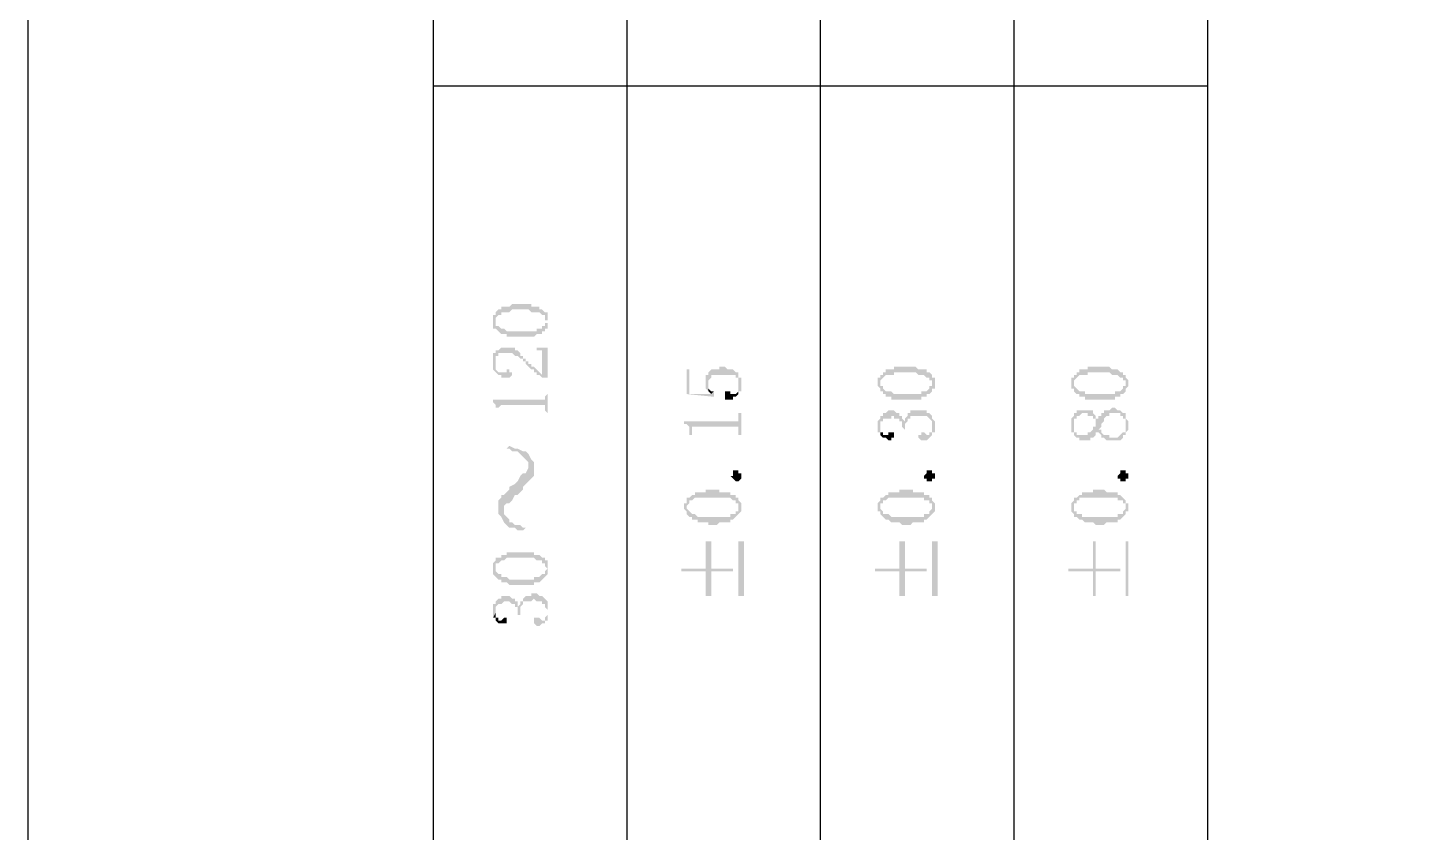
# Model space of a CAD drawing. Header units: millimetres. Extents: x 1186 to 2336, y 1181 to 1549.
# Drawn here: x 1453.55 to 1476.53, y 1331.65 to 1344.95 of the extents above; entities that cross this region are included whole.
import ezdxf

# ---------------------------------------------------------------- set-up
doc = ezdxf.new("R2010")
doc.units = ezdxf.units.MM

msp = doc.modelspace()

# ---------------------------------------------------------------- hatches: boundary and pattern name
at = {"transparency": 33554559}
for points in [[(1461.25225, 1340.11452), (1461.25225, 1340.02425), (1461.25225, 1339.97912), (1461.29738, 1339.97912), (1461.29738, 1340.11452), (1461.29738, 1340.15965), (1461.29738, 1340.15965), (1461.34252, 1340.20478), (1461.38765, 1340.20478), (1461.38765, 1340.24991), (1461.52304, 1340.24991), (1461.56818, 1340.29504), (1461.83897, 1340.29504), (1461.8841, 1340.24991), (1462.0195, 1340.24991), (1462.06463, 1340.20478), (1462.10976, 1340.20478), (1462.10976, 1340.15965), (1462.10976, 1340.11452), (1462.15489, 1340.11452), (1462.15489, 1340.24991), (1462.10976, 1340.24991), (1462.06463, 1340.29504), (1462.0195, 1340.29504), (1462.0195, 1340.34018), (1461.8841, 1340.34018), (1461.8841, 1340.38531), (1461.56818, 1340.38531), (1461.52304, 1340.34018), (1461.38765, 1340.34018), (1461.38765, 1340.29504), (1461.34252, 1340.29504), (1461.29738, 1340.24991), (1461.29738, 1340.20478), (1461.25225, 1340.20478), (1461.25225, 1340.15965)], [(1461.29738, 1339.97912), (1461.29738, 1339.97912), (1461.34252, 1339.93399), (1461.34252, 1339.93399), (1461.38765, 1339.88885), (1461.47791, 1339.88885), (1461.47791, 1339.84372), (1461.92923, 1339.84372), (1461.97437, 1339.88885), (1462.06463, 1339.88885), (1462.06463, 1339.93399), (1462.10976, 1339.93399), (1462.10976, 1339.97912), (1462.15489, 1339.97912), (1462.15489, 1340.02425), (1462.15489, 1340.06938), (1462.15489, 1340.11452), (1462.15489, 1340.15965), (1462.15489, 1340.20478), (1462.15489, 1340.24991), (1462.15489, 1340.06938), (1462.10976, 1340.06938), (1462.10976, 1340.02425), (1462.06463, 1340.02425), (1462.06463, 1339.97912), (1461.97437, 1339.97912), (1461.97437, 1339.93399), (1461.47791, 1339.93399), (1461.43278, 1339.97912), (1461.38765, 1339.97912), (1461.34252, 1340.02425), (1461.29738, 1340.02425), (1461.29738, 1340.06938), (1461.29738, 1340.11452)], [(1461.25225, 1339.43753), (1461.25225, 1339.3924), (1461.25225, 1339.30214), (1461.25225, 1339.30214), (1461.29738, 1339.3924), (1461.29738, 1339.48267), (1461.29738, 1339.5278), (1461.34252, 1339.5278), (1461.34252, 1339.57293), (1461.56818, 1339.57293), (1461.61331, 1339.5278), (1461.65844, 1339.5278), (1461.70357, 1339.48267), (1461.74871, 1339.48267), (1461.74871, 1339.43753), (1461.79384, 1339.43753), (1461.79384, 1339.3924), (1461.79384, 1339.3924), (1461.83897, 1339.34727), (1461.83897, 1339.34727), (1461.8841, 1339.30214), (1461.92923, 1339.30214), (1461.92923, 1339.257), (1461.97437, 1339.257), (1461.97437, 1339.21187), (1462.0195, 1339.21187), (1462.06463, 1339.16674), (1462.10976, 1339.16674), (1462.06463, 1339.21187), (1462.06463, 1339.21187), (1462.0195, 1339.257), (1462.0195, 1339.257), (1461.97437, 1339.30214), (1461.97437, 1339.30214), (1461.92923, 1339.34727), (1461.8841, 1339.34727), (1461.8841, 1339.3924), (1461.83897, 1339.3924), (1461.83897, 1339.43753), (1461.79384, 1339.43753), (1461.79384, 1339.48267), (1461.74871, 1339.48267), (1461.74871, 1339.5278), (1461.70357, 1339.5278), (1461.70357, 1339.57293), (1461.70357, 1339.57293), (1461.65844, 1339.61806), (1461.61331, 1339.61806), (1461.61331, 1339.66319), (1461.38765, 1339.66319), (1461.34252, 1339.61806), (1461.29738, 1339.61806), (1461.29738, 1339.57293), (1461.25225, 1339.57293), (1461.25225, 1339.5278)], [(1461.92923, 1339.66319), (1461.97437, 1339.66319), (1461.97437, 1339.61806), (1462.06463, 1339.61806), (1462.06463, 1339.57293), (1462.06463, 1339.21187), (1462.10976, 1339.16674), (1462.15489, 1339.16674), (1462.15489, 1339.66319)], [(1461.25225, 1339.30214), (1461.29738, 1339.257), (1461.29738, 1339.257), (1461.34252, 1339.21187), (1461.38765, 1339.21187), (1461.38765, 1339.16674), (1461.52304, 1339.16674), (1461.56818, 1339.21187), (1461.56818, 1339.257), (1461.52304, 1339.257), (1461.52304, 1339.30214), (1461.47791, 1339.30214), (1461.47791, 1339.257), (1461.34252, 1339.257), (1461.29738, 1339.30214), (1461.29738, 1339.3924), (1461.29738, 1339.3924)], [(1464.77256, 1339.12161), (1464.77256, 1339.03134), (1464.77256, 1338.98621), (1464.77256, 1338.98621), (1464.81769, 1338.94108), (1464.81769, 1339.07648), (1464.81769, 1339.12161), (1464.81769, 1339.12161), (1464.86283, 1339.16674), (1464.86283, 1339.21187), (1465.26901, 1339.21187), (1465.26901, 1339.16674), (1465.31415, 1339.16674), (1465.31415, 1339.12161), (1465.31415, 1339.07648), (1465.31415, 1338.94108), (1465.35928, 1338.94108), (1465.35928, 1338.98621), (1465.35928, 1339.07648), (1465.35928, 1339.12161), (1465.35928, 1339.16674), (1465.31415, 1339.16674), (1465.31415, 1339.21187), (1465.31415, 1339.257), (1465.26901, 1339.257), (1465.22388, 1339.30214), (1465.13362, 1339.30214), (1465.08849, 1339.34727), (1464.99822, 1339.34727), (1464.99822, 1339.30214), (1464.86283, 1339.30214), (1464.81769, 1339.257), (1464.81769, 1339.21187), (1464.77256, 1339.21187), (1464.77256, 1339.16674)], [(1467.61589, 1339.07648), (1467.61589, 1339.03134), (1467.61589, 1339.03134), (1467.66102, 1338.98621), (1467.66102, 1338.94108), (1467.66102, 1339.07648), (1467.66102, 1339.12161), (1467.66102, 1339.12161), (1467.70615, 1339.16674), (1467.70615, 1339.16674), (1467.75128, 1339.21187), (1467.88668, 1339.21187), (1467.88668, 1339.257), (1468.24774, 1339.257), (1468.29287, 1339.21187), (1468.38313, 1339.21187), (1468.42827, 1339.16674), (1468.4734, 1339.16674), (1468.4734, 1339.12161), (1468.51853, 1339.12161), (1468.51853, 1339.07648), (1468.51853, 1339.21187), (1468.51853, 1339.21187), (1468.4734, 1339.257), (1468.42827, 1339.257), (1468.42827, 1339.30214), (1468.29287, 1339.30214), (1468.24774, 1339.34727), (1467.88668, 1339.34727), (1467.88668, 1339.30214), (1467.75128, 1339.30214), (1467.75128, 1339.257), (1467.70615, 1339.257), (1467.70615, 1339.21187), (1467.66102, 1339.21187), (1467.66102, 1339.16674), (1467.61589, 1339.16674)], [(1470.82027, 1339.07648), (1470.82027, 1339.03134), (1470.82027, 1338.98621), (1470.8654, 1338.98621), (1470.8654, 1338.94108), (1470.8654, 1339.07648), (1470.8654, 1339.12161), (1470.8654, 1339.12161), (1470.91054, 1339.16674), (1470.91054, 1339.16674), (1470.95567, 1339.21187), (1471.09106, 1339.21187), (1471.09106, 1339.257), (1471.45212, 1339.257), (1471.49725, 1339.21187), (1471.58752, 1339.21187), (1471.63265, 1339.16674), (1471.67778, 1339.16674), (1471.67778, 1339.12161), (1471.72292, 1339.12161), (1471.72292, 1339.07648), (1471.72292, 1339.21187), (1471.67778, 1339.21187), (1471.67778, 1339.257), (1471.63265, 1339.257), (1471.58752, 1339.30214), (1471.49725, 1339.30214), (1471.45212, 1339.34727), (1471.09106, 1339.34727), (1471.09106, 1339.30214), (1470.95567, 1339.30214), (1470.95567, 1339.257), (1470.91054, 1339.257), (1470.91054, 1339.21187), (1470.8654, 1339.21187), (1470.8654, 1339.16674), (1470.82027, 1339.16674)], [(1464.45664, 1339.30214), (1464.45664, 1338.89595), (1464.90796, 1338.85081), (1464.90796, 1338.89595), (1464.90796, 1338.94108), (1464.86283, 1338.89595), (1464.50177, 1338.89595), (1464.50177, 1339.30214)], [(1467.66102, 1338.94108), (1467.70615, 1338.94108), (1467.70615, 1338.89595), (1467.75128, 1338.89595), (1467.75128, 1338.85081), (1467.84155, 1338.85081), (1467.84155, 1338.80568), (1468.338, 1338.80568), (1468.338, 1338.85081), (1468.42827, 1338.85081), (1468.42827, 1338.89595), (1468.4734, 1338.89595), (1468.51853, 1338.94108), (1468.51853, 1338.98621), (1468.56366, 1338.98621), (1468.56366, 1339.03134), (1468.56366, 1339.07648), (1468.56366, 1339.12161), (1468.56366, 1339.16674), (1468.51853, 1339.16674), (1468.51853, 1339.21187), (1468.51853, 1339.07648), (1468.51853, 1339.03134), (1468.4734, 1339.03134), (1468.4734, 1338.98621), (1468.4734, 1338.98621), (1468.42827, 1338.94108), (1468.338, 1338.94108), (1468.338, 1338.89595), (1467.88668, 1338.89595), (1467.84155, 1338.94108), (1467.75128, 1338.94108), (1467.70615, 1338.98621), (1467.70615, 1339.03134), (1467.66102, 1339.03134), (1467.66102, 1339.07648)], [(1470.8654, 1338.94108), (1470.8654, 1338.94108), (1470.91054, 1338.89595), (1470.95567, 1338.89595), (1470.95567, 1338.85081), (1471.04593, 1338.85081), (1471.04593, 1338.80568), (1471.54239, 1338.80568), (1471.54239, 1338.85081), (1471.63265, 1338.85081), (1471.63265, 1338.89595), (1471.67778, 1338.89595), (1471.72292, 1338.94108), (1471.72292, 1338.98621), (1471.72292, 1338.98621), (1471.76805, 1339.03134), (1471.76805, 1339.07648), (1471.76805, 1339.12161), (1471.76805, 1339.12161), (1471.72292, 1339.16674), (1471.72292, 1339.21187), (1471.72292, 1339.07648), (1471.72292, 1339.03134), (1471.67778, 1339.03134), (1471.67778, 1338.98621), (1471.67778, 1338.98621), (1471.63265, 1338.94108), (1471.54239, 1338.94108), (1471.54239, 1338.89595), (1471.04593, 1338.89595), (1471.04593, 1338.94108), (1470.95567, 1338.94108), (1470.91054, 1338.98621), (1470.91054, 1338.98621), (1470.8654, 1339.03134), (1470.8654, 1339.07648)], [(1461.25225, 1338.80568), (1461.25225, 1338.76055), (1461.25225, 1338.76055), (1461.29738, 1338.71542), (1461.29738, 1338.67029), (1461.34252, 1338.67029), (1461.34252, 1338.53489), (1461.34252, 1338.67029), (1461.34252, 1338.67029), (1461.38765, 1338.71542), (1462.10976, 1338.71542), (1462.10976, 1338.67029), (1462.10976, 1338.62515), (1462.15489, 1338.58002), (1462.15489, 1338.53489), (1462.15489, 1338.94108), (1462.15489, 1338.89595), (1462.10976, 1338.85081), (1462.10976, 1338.80568), (1462.06463, 1338.80568)], [(1464.81769, 1338.94108), (1464.81769, 1338.94108), (1464.86283, 1338.89595), (1464.86283, 1338.89595), (1464.90796, 1338.94108), (1464.86283, 1338.94108), (1464.81769, 1338.98621), (1464.81769, 1339.03134), (1464.81769, 1339.07648)], [(1465.08849, 1338.89595), (1465.08849, 1338.80568), (1465.22388, 1338.80568), (1465.22388, 1338.85081), (1465.26901, 1338.85081), (1465.31415, 1338.89595), (1465.31415, 1339.07648), (1465.31415, 1338.98621), (1465.31415, 1338.94108), (1465.31415, 1338.94108), (1465.26901, 1338.89595), (1465.17875, 1338.89595), (1465.17875, 1338.94108), (1465.08849, 1338.94108)], [(1470.82027, 1338.39949), (1470.82027, 1338.35436), (1470.82027, 1338.2641), (1470.8654, 1338.2641), (1470.8654, 1338.21896), (1470.8654, 1338.21896), (1470.91054, 1338.17383), (1470.95567, 1338.17383), (1470.95567, 1338.1287), (1471.1362, 1338.1287), (1471.1362, 1338.17383), (1471.18133, 1338.17383), (1471.22646, 1338.21896), (1471.22646, 1338.2641), (1471.27159, 1338.2641), (1471.27159, 1338.30923), (1471.27159, 1338.30923), (1471.31673, 1338.35436), (1471.31673, 1338.39949), (1471.31673, 1338.39949), (1471.36186, 1338.44463), (1471.36186, 1338.48976), (1471.36186, 1338.48976), (1471.40699, 1338.53489), (1471.45212, 1338.53489), (1471.45212, 1338.58002), (1471.63265, 1338.58002), (1471.63265, 1338.53489), (1471.67778, 1338.53489), (1471.67778, 1338.48976), (1471.72292, 1338.48976), (1471.72292, 1338.39949), (1471.72292, 1338.2641), (1471.72292, 1338.2641), (1471.76805, 1338.30923), (1471.76805, 1338.39949), (1471.76805, 1338.44463), (1471.76805, 1338.44463), (1471.72292, 1338.48976), (1471.72292, 1338.53489), (1471.72292, 1338.58002), (1471.67778, 1338.58002), (1471.63265, 1338.62515), (1471.58752, 1338.62515), (1471.54239, 1338.67029), (1471.49725, 1338.67029), (1471.45212, 1338.62515), (1471.36186, 1338.62515), (1471.36186, 1338.58002), (1471.31673, 1338.58002), (1471.31673, 1338.53489), (1471.27159, 1338.53489), (1471.27159, 1338.48976), (1471.22646, 1338.48976), (1471.22646, 1338.44463), (1471.22646, 1338.35436), (1471.18133, 1338.35436), (1471.18133, 1338.30923), (1471.18133, 1338.30923), (1471.1362, 1338.2641), (1471.09106, 1338.2641), (1471.09106, 1338.21896), (1470.91054, 1338.21896), (1470.91054, 1338.2641), (1470.8654, 1338.2641), (1470.8654, 1338.30923), (1470.8654, 1338.53489), (1470.82027, 1338.48976)], [(1464.4115, 1338.44463), (1464.4115, 1338.39949), (1464.45664, 1338.39949), (1464.50177, 1338.35436), (1464.50177, 1338.2641), (1464.50177, 1338.21896), (1464.5469, 1338.21896), (1464.5469, 1338.30923), (1464.5469, 1338.35436), (1465.31415, 1338.35436), (1465.31415, 1338.30923), (1465.31415, 1338.2641), (1465.31415, 1338.21896), (1465.35928, 1338.21896), (1465.35928, 1338.58002), (1465.31415, 1338.58002), (1465.31415, 1338.48976), (1465.31415, 1338.44463), (1465.22388, 1338.44463)], [(1467.61589, 1338.35436), (1467.61589, 1338.2641), (1467.66102, 1338.2641), (1467.66102, 1338.35436), (1467.66102, 1338.39949), (1467.66102, 1338.44463), (1467.70615, 1338.44463), (1467.70615, 1338.48976), (1467.84155, 1338.48976), (1467.84155, 1338.53489), (1467.88668, 1338.53489), (1467.88668, 1338.48976), (1467.97695, 1338.48976), (1467.97695, 1338.44463), (1468.02208, 1338.44463), (1468.02208, 1338.39949), (1468.02208, 1338.35436), (1468.02208, 1338.35436), (1468.06721, 1338.30923), (1468.06721, 1338.35436), (1468.06721, 1338.39949), (1468.11234, 1338.44463), (1468.11234, 1338.48976), (1468.15747, 1338.48976), (1468.15747, 1338.53489), (1468.42827, 1338.53489), (1468.4734, 1338.48976), (1468.4734, 1338.48976), (1468.51853, 1338.44463), (1468.51853, 1338.39949), (1468.51853, 1338.35436), (1468.51853, 1338.53489), (1468.51853, 1338.53489), (1468.4734, 1338.58002), (1468.42827, 1338.58002), (1468.42827, 1338.62515), (1468.15747, 1338.62515), (1468.15747, 1338.58002), (1468.11234, 1338.58002), (1468.11234, 1338.53489), (1468.11234, 1338.53489), (1468.06721, 1338.48976), (1468.06721, 1338.44463), (1468.06721, 1338.44463), (1468.02208, 1338.48976), (1468.02208, 1338.53489), (1467.97695, 1338.53489), (1467.97695, 1338.58002), (1467.93181, 1338.58002), (1467.88668, 1338.62515), (1467.79642, 1338.62515), (1467.75128, 1338.58002), (1467.70615, 1338.58002), (1467.70615, 1338.53489), (1467.66102, 1338.53489), (1467.66102, 1338.48976), (1467.66102, 1338.48976), (1467.61589, 1338.44463), (1467.61589, 1338.39949)], [(1468.29287, 1338.17383), (1468.29287, 1338.17383), (1468.338, 1338.1287), (1468.42827, 1338.1287), (1468.4734, 1338.17383), (1468.4734, 1338.17383), (1468.51853, 1338.21896), (1468.51853, 1338.2641), (1468.56366, 1338.2641), (1468.56366, 1338.35436), (1468.56366, 1338.39949), (1468.56366, 1338.44463), (1468.56366, 1338.44463), (1468.51853, 1338.48976), (1468.51853, 1338.35436), (1468.51853, 1338.30923), (1468.51853, 1338.2641), (1468.4734, 1338.2641), (1468.4734, 1338.21896), (1468.42827, 1338.21896), (1468.38313, 1338.2641), (1468.338, 1338.2641), (1468.338, 1338.21896), (1468.29287, 1338.21896)], [(1470.8654, 1338.53489), (1470.8654, 1338.39949), (1470.8654, 1338.44463), (1470.8654, 1338.48976), (1470.91054, 1338.48976), (1470.91054, 1338.53489), (1470.95567, 1338.53489), (1471.0008, 1338.58002), (1471.09106, 1338.58002), (1471.09106, 1338.53489), (1471.18133, 1338.53489), (1471.18133, 1338.48976), (1471.22646, 1338.48976), (1471.22646, 1338.44463), (1471.22646, 1338.53489), (1471.22646, 1338.53489), (1471.18133, 1338.58002), (1471.18133, 1338.62515), (1470.91054, 1338.62515), (1470.91054, 1338.58002), (1470.8654, 1338.58002)], [(1467.66102, 1338.2641), (1467.66102, 1338.21896), (1467.66102, 1338.21896), (1467.70615, 1338.17383), (1467.75128, 1338.17383), (1467.79642, 1338.1287), (1467.84155, 1338.1287), (1467.84155, 1338.17383), (1467.88668, 1338.17383), (1467.88668, 1338.21896), (1467.88668, 1338.2641), (1467.79642, 1338.2641), (1467.79642, 1338.21896), (1467.70615, 1338.21896), (1467.70615, 1338.2641), (1467.66102, 1338.2641), (1467.66102, 1338.30923), (1467.66102, 1338.35436)], [(1471.27159, 1338.2641), (1471.31673, 1338.21896), (1471.31673, 1338.17383), (1471.36186, 1338.17383), (1471.40699, 1338.1287), (1471.63265, 1338.1287), (1471.67778, 1338.17383), (1471.67778, 1338.21896), (1471.72292, 1338.21896), (1471.72292, 1338.39949), (1471.72292, 1338.30923), (1471.72292, 1338.2641), (1471.67778, 1338.2641), (1471.63265, 1338.21896), (1471.63265, 1338.21896), (1471.58752, 1338.17383), (1471.45212, 1338.17383), (1471.45212, 1338.21896), (1471.36186, 1338.21896), (1471.31673, 1338.2641), (1471.31673, 1338.30923), (1471.27159, 1338.30923)], [(1461.47791, 1337.9933), (1461.52304, 1337.9933), (1461.56818, 1337.94817), (1461.65844, 1337.94817), (1461.70357, 1337.90304), (1461.74871, 1337.85791), (1461.74871, 1337.85791), (1461.79384, 1337.81277), (1461.83897, 1337.76764), (1461.83897, 1337.45172), (1461.83897, 1337.45172), (1461.8841, 1337.49685), (1461.92923, 1337.54198), (1461.92923, 1337.76764), (1461.8841, 1337.81277), (1461.83897, 1337.90304), (1461.83897, 1337.90304), (1461.79384, 1337.94817), (1461.74871, 1337.94817), (1461.65844, 1337.9933), (1461.61331, 1337.9933), (1461.52304, 1338.03844)], [(1461.34252, 1337.0004), (1461.34252, 1336.91013), (1461.38765, 1336.865), (1461.43278, 1336.77473), (1461.43278, 1336.95526), (1461.43278, 1337.04553), (1461.47791, 1337.09066), (1461.52304, 1337.09066), (1461.56818, 1337.13579), (1461.61331, 1337.22606), (1461.65844, 1337.22606), (1461.70357, 1337.27119), (1461.74871, 1337.31632), (1461.74871, 1337.36145), (1461.79384, 1337.40659), (1461.83897, 1337.45172), (1461.83897, 1337.72251), (1461.83897, 1337.67738), (1461.79384, 1337.58711), (1461.74871, 1337.58711), (1461.70357, 1337.54198), (1461.65844, 1337.45172), (1461.65844, 1337.45172), (1461.61331, 1337.40659), (1461.52304, 1337.36145), (1461.52304, 1337.31632), (1461.47791, 1337.27119), (1461.43278, 1337.22606), (1461.38765, 1337.22606), (1461.38765, 1337.18092), (1461.34252, 1337.13579), (1461.34252, 1337.04553)], [(1465.35928, 1337.54198), (1465.35928, 1337.49685), (1465.35928, 1337.49685), (1465.31415, 1337.45172), (1465.26901, 1337.45172), (1465.22388, 1337.49685), (1465.22388, 1337.49685), (1465.17875, 1337.54198), (1465.22388, 1337.54198), (1465.22388, 1337.58711), (1465.22388, 1337.63225), (1465.31415, 1337.63225), (1465.31415, 1337.58711), (1465.35928, 1337.58711), (1465.35928, 1337.54198)], [(1468.56366, 1337.54198), (1468.56366, 1337.49685), (1468.51853, 1337.49685), (1468.51853, 1337.45172), (1468.42827, 1337.45172), (1468.42827, 1337.49685), (1468.38313, 1337.49685), (1468.38313, 1337.54198), (1468.38313, 1337.54198), (1468.42827, 1337.58711), (1468.42827, 1337.63225), (1468.51853, 1337.63225), (1468.51853, 1337.58711), (1468.56366, 1337.58711), (1468.56366, 1337.54198)], [(1471.76805, 1337.54198), (1471.76805, 1337.49685), (1471.72292, 1337.49685), (1471.72292, 1337.45172), (1471.63265, 1337.45172), (1471.63265, 1337.49685), (1471.58752, 1337.49685), (1471.58752, 1337.54198), (1471.58752, 1337.54198), (1471.63265, 1337.58711), (1471.63265, 1337.63225), (1471.72292, 1337.63225), (1471.72292, 1337.58711), (1471.76805, 1337.58711), (1471.76805, 1337.54198)], [(1464.4115, 1337.04553), (1464.4115, 1337.0004), (1464.4115, 1337.0004), (1464.45664, 1336.95526), (1464.45664, 1336.91013), (1464.45664, 1337.04553), (1464.45664, 1337.04553), (1464.50177, 1337.09066), (1464.50177, 1337.13579), (1464.5469, 1337.13579), (1464.59203, 1337.18092), (1465.17875, 1337.18092), (1465.22388, 1337.13579), (1465.26901, 1337.13579), (1465.26901, 1337.09066), (1465.31415, 1337.09066), (1465.31415, 1337.04553), (1465.31415, 1337.18092), (1465.26901, 1337.18092), (1465.26901, 1337.22606), (1465.17875, 1337.22606), (1465.17875, 1337.27119), (1464.99822, 1337.27119), (1464.99822, 1337.31632), (1464.77256, 1337.31632), (1464.77256, 1337.27119), (1464.59203, 1337.27119), (1464.59203, 1337.22606), (1464.5469, 1337.22606), (1464.50177, 1337.18092), (1464.45664, 1337.18092), (1464.45664, 1337.13579), (1464.45664, 1337.09066), (1464.4115, 1337.09066)], [(1467.61589, 1337.04553), (1467.61589, 1337.0004), (1467.61589, 1336.95526), (1467.66102, 1336.95526), (1467.66102, 1336.91013), (1467.66102, 1337.04553), (1467.66102, 1337.09066), (1467.70615, 1337.09066), (1467.70615, 1337.13579), (1467.75128, 1337.13579), (1467.79642, 1337.18092), (1468.38313, 1337.18092), (1468.38313, 1337.13579), (1468.4734, 1337.13579), (1468.4734, 1337.09066), (1468.51853, 1337.09066), (1468.51853, 1337.04553), (1468.51853, 1337.18092), (1468.4734, 1337.18092), (1468.4734, 1337.22606), (1468.38313, 1337.22606), (1468.38313, 1337.27119), (1468.20261, 1337.27119), (1468.20261, 1337.31632), (1467.97695, 1337.31632), (1467.97695, 1337.27119), (1467.79642, 1337.27119), (1467.79642, 1337.22606), (1467.75128, 1337.22606), (1467.70615, 1337.18092), (1467.66102, 1337.18092), (1467.66102, 1337.13579), (1467.66102, 1337.13579), (1467.61589, 1337.09066)], [(1470.82027, 1337.04553), (1470.82027, 1337.0004), (1470.82027, 1336.95526), (1470.82027, 1336.95526), (1470.8654, 1336.91013), (1470.8654, 1337.04553), (1470.8654, 1337.09066), (1470.91054, 1337.09066), (1470.91054, 1337.13579), (1470.95567, 1337.13579), (1470.95567, 1337.18092), (1471.58752, 1337.18092), (1471.58752, 1337.13579), (1471.67778, 1337.13579), (1471.67778, 1337.09066), (1471.72292, 1337.09066), (1471.72292, 1337.04553), (1471.72292, 1337.13579), (1471.67778, 1337.18092), (1471.67778, 1337.18092), (1471.63265, 1337.22606), (1471.58752, 1337.22606), (1471.58752, 1337.27119), (1471.40699, 1337.27119), (1471.36186, 1337.31632), (1471.18133, 1337.31632), (1471.18133, 1337.27119), (1471.0008, 1337.27119), (1471.0008, 1337.22606), (1470.95567, 1337.22606), (1470.91054, 1337.18092), (1470.8654, 1337.18092), (1470.8654, 1337.13579), (1470.8654, 1337.13579), (1470.82027, 1337.09066)], [(1464.45664, 1336.91013), (1464.50177, 1336.865), (1464.5469, 1336.865), (1464.5469, 1336.81987), (1464.63716, 1336.81987), (1464.63716, 1336.77473), (1464.81769, 1336.77473), (1464.81769, 1336.7296), (1464.95309, 1336.7296), (1464.99822, 1336.77473), (1465.17875, 1336.77473), (1465.17875, 1336.81987), (1465.22388, 1336.81987), (1465.26901, 1336.865), (1465.26901, 1336.865), (1465.31415, 1336.91013), (1465.31415, 1336.91013), (1465.35928, 1336.95526), (1465.35928, 1337.04553), (1465.35928, 1337.09066), (1465.35928, 1337.09066), (1465.31415, 1337.13579), (1465.31415, 1337.0004), (1465.31415, 1336.95526), (1465.26901, 1336.95526), (1465.26901, 1336.91013), (1465.17875, 1336.91013), (1465.17875, 1336.865), (1464.63716, 1336.865), (1464.59203, 1336.91013), (1464.5469, 1336.91013), (1464.50177, 1336.95526), (1464.50177, 1336.95526), (1464.45664, 1337.0004), (1464.45664, 1337.04553)], [(1467.66102, 1336.91013), (1467.70615, 1336.865), (1467.70615, 1336.865), (1467.75128, 1336.81987), (1467.79642, 1336.81987), (1467.84155, 1336.77473), (1467.97695, 1336.77473), (1468.02208, 1336.7296), (1468.15747, 1336.7296), (1468.20261, 1336.77473), (1468.38313, 1336.77473), (1468.38313, 1336.81987), (1468.42827, 1336.81987), (1468.4734, 1336.865), (1468.4734, 1336.865), (1468.51853, 1336.91013), (1468.51853, 1336.91013), (1468.56366, 1336.95526), (1468.56366, 1337.04553), (1468.56366, 1337.09066), (1468.56366, 1337.09066), (1468.51853, 1337.13579), (1468.51853, 1337.0004), (1468.51853, 1337.0004), (1468.4734, 1336.95526), (1468.4734, 1336.91013), (1468.38313, 1336.91013), (1468.38313, 1336.865), (1467.84155, 1336.865), (1467.79642, 1336.91013), (1467.70615, 1336.91013), (1467.70615, 1336.95526), (1467.70615, 1336.95526), (1467.66102, 1337.0004), (1467.66102, 1337.04553)], [(1470.8654, 1336.91013), (1470.8654, 1336.865), (1470.91054, 1336.865), (1470.95567, 1336.81987), (1471.0008, 1336.81987), (1471.04593, 1336.77473), (1471.18133, 1336.77473), (1471.22646, 1336.7296), (1471.36186, 1336.7296), (1471.40699, 1336.77473), (1471.58752, 1336.77473), (1471.58752, 1336.81987), (1471.63265, 1336.81987), (1471.67778, 1336.865), (1471.67778, 1336.865), (1471.72292, 1336.91013), (1471.72292, 1336.95526), (1471.76805, 1336.95526), (1471.76805, 1337.04553), (1471.76805, 1337.09066), (1471.72292, 1337.09066), (1471.72292, 1337.13579), (1471.72292, 1337.0004), (1471.72292, 1337.0004), (1471.67778, 1336.95526), (1471.67778, 1336.91013), (1471.58752, 1336.91013), (1471.58752, 1336.865), (1471.0008, 1336.865), (1471.0008, 1336.91013), (1470.91054, 1336.91013), (1470.91054, 1336.95526), (1470.8654, 1336.95526), (1470.8654, 1337.0004), (1470.8654, 1337.04553)], [(1461.43278, 1336.77473), (1461.43278, 1336.77473), (1461.47791, 1336.7296), (1461.52304, 1336.68447), (1461.61331, 1336.68447), (1461.65844, 1336.63934), (1461.74871, 1336.63934), (1461.79384, 1336.68447), (1461.74871, 1336.68447), (1461.70357, 1336.7296), (1461.61331, 1336.7296), (1461.56818, 1336.77473), (1461.52304, 1336.77473), (1461.52304, 1336.81987), (1461.47791, 1336.865), (1461.43278, 1336.91013), (1461.43278, 1336.95526)], [(1464.36637, 1336.00749), (1464.36637, 1335.96236), (1464.77256, 1335.96236), (1464.77256, 1335.55617), (1464.86283, 1335.55617), (1464.86283, 1335.96236), (1465.22388, 1335.96236), (1465.22388, 1336.00749), (1464.86283, 1336.00749), (1464.86283, 1336.45881), (1464.77256, 1336.45881), (1464.77256, 1336.00749)], [(1465.40441, 1335.55617), (1465.40441, 1336.45881), (1465.31415, 1336.45881), (1465.31415, 1335.55617)], [(1467.57076, 1336.00749), (1467.57076, 1335.96236), (1467.97695, 1335.96236), (1467.97695, 1335.55617), (1468.06721, 1335.55617), (1468.06721, 1335.96236), (1468.42827, 1335.96236), (1468.42827, 1336.00749), (1468.06721, 1336.00749), (1468.06721, 1336.45881), (1467.97695, 1336.45881), (1467.97695, 1336.00749)], [(1468.6088, 1335.55617), (1468.6088, 1336.45881), (1468.51853, 1336.45881), (1468.51853, 1335.55617)], [(1470.77514, 1336.00749), (1470.77514, 1335.96236), (1471.18133, 1335.96236), (1471.18133, 1335.55617), (1471.22646, 1335.55617), (1471.22646, 1335.96236), (1471.63265, 1335.96236), (1471.63265, 1336.00749), (1471.22646, 1336.00749), (1471.22646, 1336.45881), (1471.18133, 1336.45881), (1471.18133, 1336.00749)], [(1471.76805, 1335.55617), (1471.76805, 1336.45881), (1471.72292, 1336.45881), (1471.72292, 1335.55617)], [(1461.25225, 1336.00749), (1461.25225, 1335.96236), (1461.25225, 1335.91722), (1461.25225, 1335.91722), (1461.29738, 1335.87209), (1461.29738, 1336.00749), (1461.29738, 1336.05262), (1461.29738, 1336.09775), (1461.34252, 1336.09775), (1461.38765, 1336.14288), (1461.43278, 1336.14288), (1461.47791, 1336.18802), (1461.92923, 1336.18802), (1461.97437, 1336.14288), (1462.06463, 1336.14288), (1462.06463, 1336.09775), (1462.10976, 1336.09775), (1462.10976, 1336.05262), (1462.10976, 1336.05262), (1462.15489, 1336.00749), (1462.15489, 1336.14288), (1462.10976, 1336.14288), (1462.10976, 1336.18802), (1462.06463, 1336.18802), (1462.0195, 1336.23315), (1461.92923, 1336.23315), (1461.92923, 1336.27828), (1461.47791, 1336.27828), (1461.47791, 1336.23315), (1461.38765, 1336.23315), (1461.38765, 1336.18802), (1461.29738, 1336.18802), (1461.29738, 1336.14288), (1461.29738, 1336.14288), (1461.25225, 1336.09775), (1461.25225, 1336.05262), (1461.25225, 1336.05262)], [(1461.29738, 1335.87209), (1461.29738, 1335.87209), (1461.34252, 1335.82696), (1461.38765, 1335.82696), (1461.38765, 1335.78183), (1461.47791, 1335.78183), (1461.52304, 1335.73669), (1461.92923, 1335.73669), (1461.92923, 1335.78183), (1462.0195, 1335.78183), (1462.06463, 1335.82696), (1462.06463, 1335.82696), (1462.10976, 1335.87209), (1462.10976, 1335.87209), (1462.15489, 1335.91722), (1462.15489, 1336.00749), (1462.15489, 1336.05262), (1462.15489, 1336.09775), (1462.15489, 1336.14288), (1462.15489, 1336.00749), (1462.15489, 1336.00749), (1462.10976, 1335.96236), (1462.10976, 1335.91722), (1462.06463, 1335.91722), (1462.0195, 1335.87209), (1461.92923, 1335.87209), (1461.92923, 1335.82696), (1461.52304, 1335.82696), (1461.47791, 1335.87209), (1461.38765, 1335.87209), (1461.38765, 1335.91722), (1461.34252, 1335.91722), (1461.29738, 1335.96236), (1461.29738, 1336.00749), (1461.29738, 1336.00749)], [(1461.25225, 1335.33051), (1461.25225, 1335.28537), (1461.25225, 1335.24024), (1461.25225, 1335.19511), (1461.29738, 1335.28537), (1461.29738, 1335.37564), (1461.29738, 1335.37564), (1461.34252, 1335.42077), (1461.38765, 1335.42077), (1461.43278, 1335.4659), (1461.52304, 1335.4659), (1461.56818, 1335.42077), (1461.61331, 1335.42077), (1461.61331, 1335.37564), (1461.65844, 1335.37564), (1461.65844, 1335.33051), (1461.65844, 1335.24024), (1461.70357, 1335.24024), (1461.70357, 1335.28537), (1461.70357, 1335.37564), (1461.70357, 1335.37564), (1461.74871, 1335.42077), (1461.74871, 1335.4659), (1461.8841, 1335.4659), (1461.92923, 1335.51103), (1461.92923, 1335.51103), (1461.97437, 1335.4659), (1462.06463, 1335.4659), (1462.06463, 1335.42077), (1462.10976, 1335.42077), (1462.10976, 1335.37564), (1462.15489, 1335.33051), (1462.15489, 1335.28537), (1462.15489, 1335.4659), (1462.15489, 1335.4659), (1462.10976, 1335.51103), (1462.10976, 1335.51103), (1462.06463, 1335.55617), (1462.0195, 1335.55617), (1461.97437, 1335.6013), (1461.8841, 1335.6013), (1461.8841, 1335.55617), (1461.79384, 1335.55617), (1461.74871, 1335.51103), (1461.74871, 1335.4659), (1461.70357, 1335.4659), (1461.70357, 1335.42077), (1461.70357, 1335.42077), (1461.65844, 1335.37564), (1461.65844, 1335.42077), (1461.65844, 1335.4659), (1461.61331, 1335.4659), (1461.61331, 1335.51103), (1461.56818, 1335.51103), (1461.52304, 1335.55617), (1461.38765, 1335.55617), (1461.38765, 1335.51103), (1461.34252, 1335.51103), (1461.29738, 1335.4659), (1461.29738, 1335.42077), (1461.25225, 1335.42077), (1461.25225, 1335.37564)], [(1461.92923, 1335.10484), (1461.92923, 1335.10484), (1461.97437, 1335.05971), (1462.0195, 1335.05971), (1462.06463, 1335.10484), (1462.10976, 1335.10484), (1462.10976, 1335.14998), (1462.15489, 1335.14998), (1462.15489, 1335.24024), (1462.15489, 1335.28537), (1462.15489, 1335.33051), (1462.15489, 1335.42077), (1462.15489, 1335.4659), (1462.15489, 1335.28537), (1462.15489, 1335.24024), (1462.15489, 1335.24024), (1462.10976, 1335.19511), (1462.10976, 1335.14998), (1462.06463, 1335.14998), (1462.0195, 1335.19511), (1461.92923, 1335.19511), (1461.92923, 1335.14998), (1461.92923, 1335.14998)], [(1461.25225, 1335.19511), (1461.29738, 1335.19511), (1461.29738, 1335.14998), (1461.29738, 1335.14998), (1461.34252, 1335.10484), (1461.47791, 1335.10484), (1461.47791, 1335.14998), (1461.47791, 1335.19511), (1461.43278, 1335.19511), (1461.38765, 1335.14998), (1461.34252, 1335.14998), (1461.34252, 1335.19511), (1461.29738, 1335.19511), (1461.29738, 1335.28537), (1461.29738, 1335.28537)]]:
    msp.add_hatch(color=256, dxfattribs=at).paths.add_polyline_path(points)

# ---------------------------------------------------------------- linework, layer by layer
msp.add_line((1460.25926, 1542.83599), (1460.25926, 1256.09504))
msp.add_lwpolyline([(1873.5528, 1251.83599), (1873.5528, 1548.83599), (1453.55281, 1548.83599), (1453.55281, 1251.83599)], close=True)
for points in [[(1473.07688, 1542.83599), (1473.07688, 1256.09504)], [(1463.46373, 1370.44334), (1463.46373, 1277.42593)], [(1466.66811, 1370.44334), (1466.66811, 1277.42593)], [(1469.8725, 1370.44334), (1469.8725, 1277.42593)], [(1460.25934, 1343.99588), (1473.07688, 1343.99588)]]:
    msp.add_lwpolyline(points)

doc.saveas('drawing.dxf')
